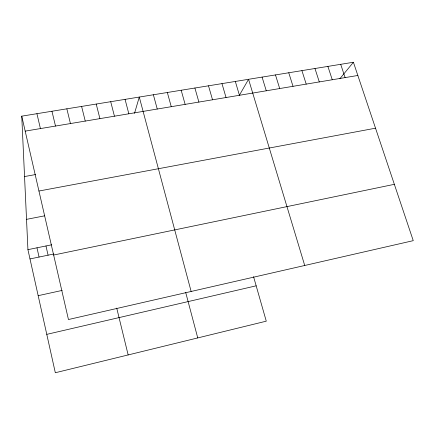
<?xml version="1.0" encoding="UTF-8"?>
<svg xmlns="http://www.w3.org/2000/svg" width="435" height="435" viewBox="0 0 435 435"><rect width="100%" height="100%" fill="white"/><g stroke="black" fill="none" stroke-linecap="round" stroke-linejoin="round"><path stroke-width="0.65" d="M134.518 113.35L139.282 97.054L191.134 291.466M239.206 95.559L248.564 79.3L304.717 265.481M339.844 78.751L353.41 62.259L413.25 240.658L68.453 319.529L21.75 116.156L353.41 62.259M46.784 334.357L256.166 285.817M38.171 295.675L62.205 290.406M53.641 255.035L394.355 184.326M29.999 258.928L53.837 253.986M253.551 276.665L266.274 321.171L55.321 372.741L27.932 249.657L51.727 244.796M26.53 219.354L44.745 215.809M38.943 191.025L375.525 128.194M24.55 176.55L35.643 174.538M25.186 131.131L357.842 75.472M340.708 64.326L345.107 77.604M327.892 66.408L332.258 79.752M314.962 68.507L319.295 81.921M301.917 70.628L306.213 84.113M288.758 72.765L293.021 86.32M275.48 74.923L279.705 88.544M262.082 77.104L266.269 90.795M235.324 81.448L239.435 95.281M221.97 83.618L226.042 97.527M208.495 85.809L212.53 99.784M194.896 88.017L198.893 102.067M181.183 90.246L185.136 104.367M167.339 92.497L171.254 106.689M153.376 94.765L157.247 109.033M185.669 292.358L197.746 337.924M125.062 99.365L128.842 113.785M110.707 101.698L114.443 116.194M96.222 104.052L99.914 118.624M81.606 106.428L85.244 121.082M116.727 308.121L128.156 354.933M66.849 108.826L70.443 123.556M51.955 111.246L55.501 126.058M36.926 113.687L40.417 128.581M45.974 245.971L48.078 255.182M36.98 247.809L39.063 257.047M21.75 116.156L27.932 249.657"/></g></svg>
